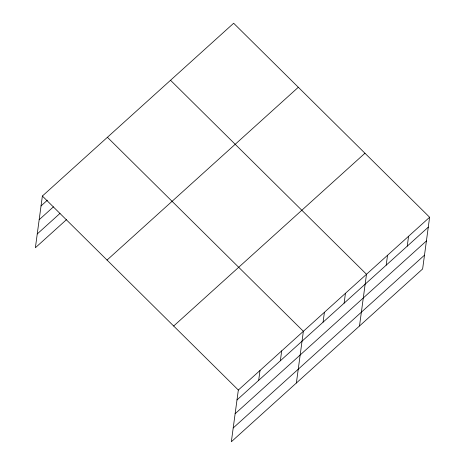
<?xml version="1.0" encoding="UTF-8"?>
<svg xmlns="http://www.w3.org/2000/svg" width="465" height="465" viewBox="0 0 465 465"><rect width="100%" height="100%" fill="white"/><g stroke="black" fill="none" stroke-linecap="round" stroke-linejoin="round"><path stroke-width="0.7" d="M429.619 217.254L238.336 390.042L231.343 441.75L422.627 268.962L429.619 217.254L233.657 23.25L42.373 196.038L35.381 247.746L66.576 219.561M258.68 380.358L260.016 370.46M280.354 360.776L281.697 350.877M296.379 383.003L303.372 331.295L107.409 137.291M323.076 322.187L324.413 312.288M344.117 303.18L345.454 293.281M359.503 325.982L366.496 274.274L170.533 80.271M386.2 265.166L387.537 255.268M407.241 246.159L408.578 236.261M41.036 205.937L47.378 200.2M39.17 219.73L53.446 206.838M37.247 233.947L59.985 213.412M107.043 260.057L298.321 87.275M173.666 326.023L364.949 153.235M236.999 399.941L428.282 227.153M235.133 413.74L426.417 240.951M233.209 427.951L424.493 255.163M42.373 196.038L238.336 390.042"/></g></svg>
